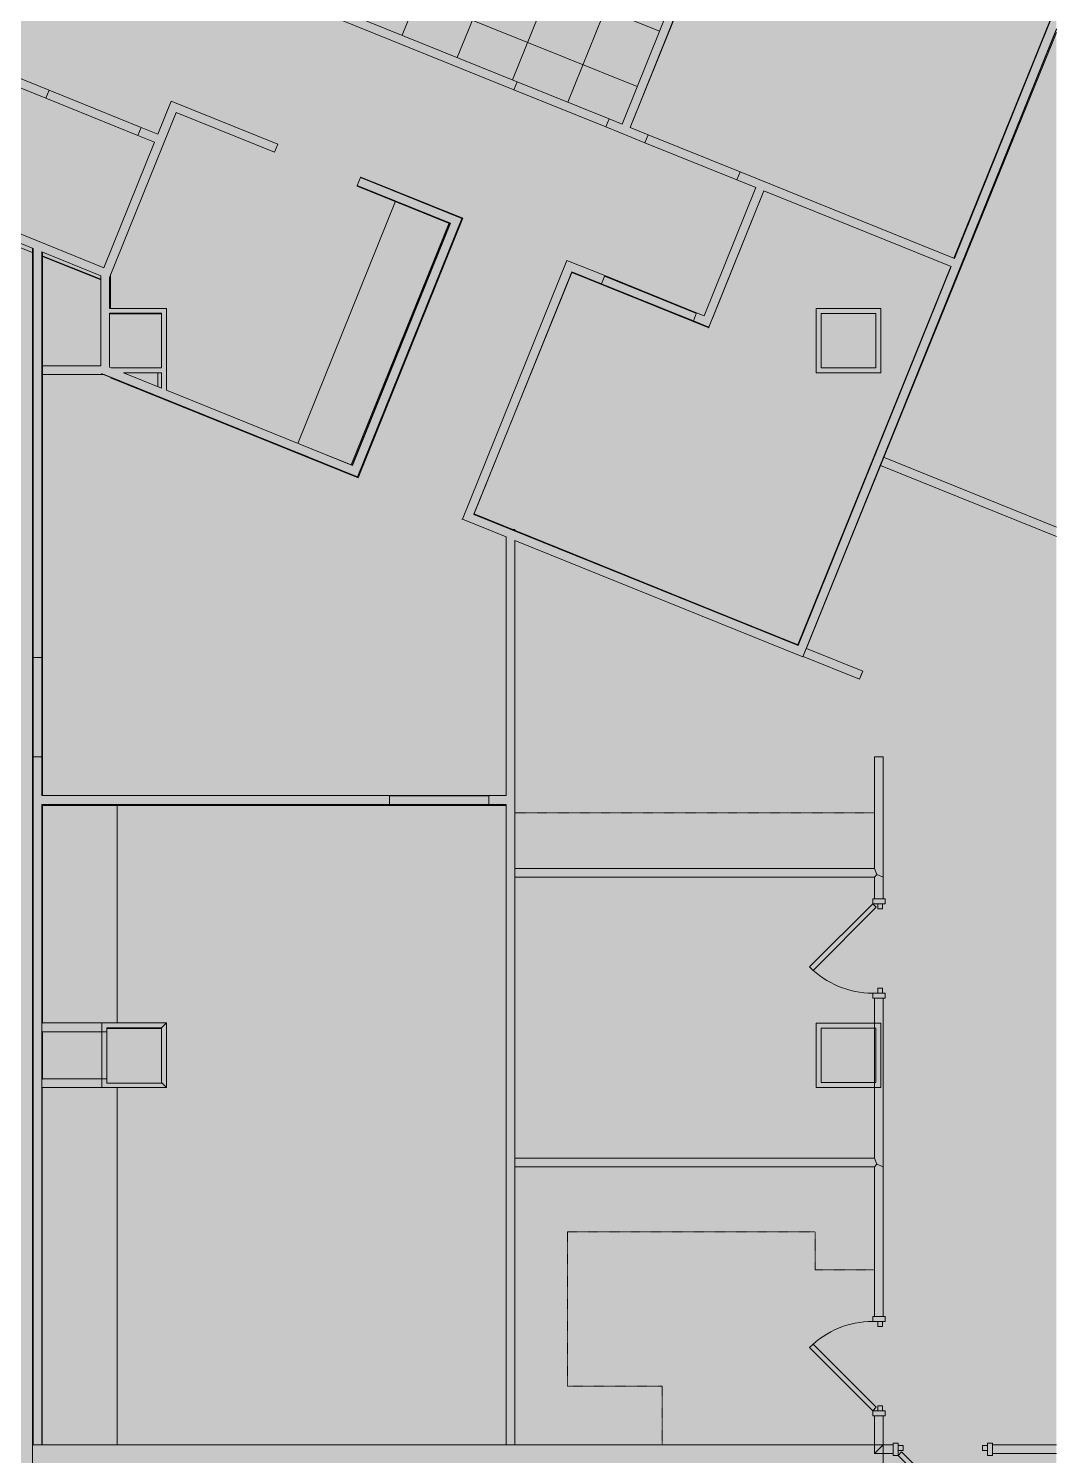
# Model space of a CAD drawing. Header units: inches. Extents: x 240 to 2111, y -1901 to 154.
# Drawn here: x 1696 to 2111, y -752 to -177 of the extents above; entities that cross this region are included whole.
import ezdxf

# ---------------------------------------------------------------- set-up
doc = ezdxf.new("R2010")
doc.units = ezdxf.units.IN
doc.header["$MEASUREMENT"] = 0
doc.linetypes.add('IMPORT-HIDDEN4 _2_', pattern=[0.09375, 0.0625, -0.03125])
doc.layers.get('DefPoints').update_dxf_attribs({"lineweight": 9})
for name, color, linetype, lineweight in [('8th floor - 800-805 background_dwg', 8, 'Continuous', 9), ('8th floor - background_dwg _2_', 8, 'Continuous', 9), ('A-CLNG-PATT', 13, 'Continuous', 13), ('A-COLS', 52, 'Continuous', 13), ('A-DETL-GENF', 92, 'Continuous', 9), ('A-Flor-Case-Demo', 7, 'IMPORT-HIDDEN4 _2_', 9), ('A-WALL', 113, 'Continuous', 13), ('A-Wall-Bldg', 7, 'Continuous', 9), ('A-Wall-Exst', 7, 'Continuous', 9), ('A-WALL-PATT', 111, 'Continuous', 13), ('I-WALL', 2, 'Continuous', 13), ('Q-CASE', 7, 'Continuous', 9)]:
    doc.layers.add(name, color=color, linetype=linetype, lineweight=lineweight)

# ---------------------------------------------------------------- blocks, each defined once
blk = doc.blocks.new('8th floor - background_dwg_C-Counter Top1 - 24_ Depth-4634366-FIRST FLOOR DEMOLITION-4999058-REFLECTED CEILING PLAN')
at = {"layer": 'Q-CASE', "color": 253}
for p, q in [((58.02, -0.75), (-47.26, -0.75)), ((-47.26, -24), (58.02, -24))]:
    blk.add_line(p, q, dxfattribs=at)
blk = doc.blocks.new('8th floor - background_dwg_C-Counter Top - ADJ HEIGHT 2_7_ D-4634555-FIRST FLOOR DEMOLITION-4999059-REFLECTED CEILING PLAN')
at = {"layer": 'Q-CASE', "color": 253}
for p, q in [((40.52, 31), (-47.26, 31)), ((40.52, 0.75), (-47.26, 0.75))]:
    blk.add_line(p, q, dxfattribs=at)
blk = doc.blocks.new('8th floor - background_dwg_C-Counter Top - ADJ HEIGHT 2_7_ D-4557805-FIRST FLOOR DEMOLITION-4999060-REFLECTED CEILING PLAN')
at = {"layer": 'Q-CASE', "color": 253}
blk.add_line((96.65, 0.75), (-47.26, 0.75), dxfattribs=at)
at = {"layer": 'Q-CASE', "color": 253, "flags": 128}
blk.add_lwpolyline([(96.65, 0.57), (96.65, 0.75), (96.65, 31), (-47.26, 31)], dxfattribs=at)
blk = doc.blocks.new('8th floor - background_dwg _2_-4999054-REFLECTED CEILING PLAN')
at = {"layer": 'DefPoints', "color": 253}
for p, q in [((713.05, 1216.61), (661.37, 1237.5)), ((710.76, 1210.25), (695.78, 1173.17)), ((908.67, 946.58), (908.67, 1133.52)), ((905.17, 1126.51), (905.17, 1086.51))]:
    blk.add_line(p, q, dxfattribs=at)
at = {"layer": 'DefPoints', "color": 253, "flags": 128}
for points in [[(796.92, 1355.41), (768.75, 1285.72), (596.33, 1355.41)], [(845.68, 1254.63), (772, 1284.41), (800.69, 1355.41)], [(1166.77, 1355.41), (1166.77, 1329.56), (1170.25, 1329.56), (1170.25, 1355.41)], [(1166, 1327.56), (1166, 1329.56), (1171, 1329.56), (1171, 1327.56), (1166, 1327.56)], [(1167, 1327.56), (1167, 1325.56), (1169, 1325.56), (1169, 1327.56), (1167, 1327.56)], [(1166.74, 1285.59), (1154.96, 1285.59), (1154.96, 1282.09), (1170.24, 1282.09), (1170.24, 1289.56), (1166.74, 1289.56), (1166.74, 1285.59)], [(1165.99, 1291.56), (1165.99, 1289.56), (1170.99, 1289.56), (1170.99, 1291.56), (1165.99, 1291.56)], [(1166.99, 1291.56), (1166.99, 1293.56), (1168.99, 1293.56), (1168.99, 1291.56), (1166.99, 1291.56)], [(1166.73, 1133.53), (1166.73, 1137.03), (1054.71, 1137.03), (1054.71, 1282.09), (1114.96, 1282.09), (1114.96, 1285.59), (1054.73, 1285.59), (986.68, 1285.59), (986.68, 1282.09), (1051.23, 1282.09), (1051.23, 1137.03), (937.98, 1137.03), (937.98, 1282.09), (946.68, 1282.09), (946.68, 1285.59), (937.98, 1285.59), (889.47, 1285.59), (889.47, 1282.09), (934.48, 1282.09), (934.48, 1137.03), (908.67, 1137.03), (802.24, 1137.03)], [(848.94, 1253.22), (848.97, 1253.3), (858.14, 1275.99), (854.9, 1277.3), (845.73, 1254.61)], [(844.39, 1251.29), (798.73, 1138.34), (791.58, 1120.64)], [(635.78, 1183.51), (635.81, 1183.6), (507.39, 1235.5), (507.35, 1235.39)], [(791.72, 1120.58), (694.22, 1159.99), (716.54, 1215.2), (716.3, 1215.3)], [(659.3, 1073.58), (674.37, 1110.87), (771.94, 1071.44)]]:
    blk.add_lwpolyline(points, dxfattribs=at)
for points in [[(1170.99, 1291.56), (1169.58, 1292.97), (1195.04, 1318.43), (1196.45, 1317.01)], [(948.68, 1286.34), (946.68, 1286.34), (946.68, 1281.34), (948.68, 1281.34)], [(948.68, 1285.34), (950.68, 1285.34), (950.68, 1283.34), (948.68, 1283.34)], [(948.68, 1281.34), (950.09, 1282.75), (975.55, 1257.3), (974.13, 1255.88)], [(984.68, 1285.34), (982.68, 1285.34), (982.68, 1283.34), (984.68, 1283.34)], [(984.68, 1286.34), (986.68, 1286.34), (986.68, 1281.34), (984.68, 1281.34)], [(1116.96, 1286.34), (1114.96, 1286.34), (1114.96, 1281.34), (1116.96, 1281.34)], [(1116.96, 1285.34), (1118.96, 1285.34), (1118.96, 1283.34), (1116.96, 1283.34)], [(1152.96, 1281.34), (1151.54, 1282.75), (1126.09, 1257.3), (1127.5, 1255.88)], [(1152.96, 1285.34), (1150.96, 1285.34), (1150.96, 1283.34), (1152.96, 1283.34)], [(1152.96, 1286.34), (1154.96, 1286.34), (1154.96, 1281.34), (1152.96, 1281.34)]]:
    blk.add_lwpolyline(points, close=True, dxfattribs=at)
at = {"layer": 'DefPoints', "color": 253}
for centre, start, end in [((948.68, 1281.34), 315, 360), ((1152.96, 1281.34), 180, 225)]:
    blk.add_arc(centre, 36, start, end, dxfattribs=at)
at = {"layer": 'I-WALL', "color": 53}
for p, q in [((849.14, 1253.17), (597.53, 1355.41)), ((793.61, 1115.72), (793.7, 1115.93))]:
    blk.add_line(p, q, dxfattribs=at)
at = {"layer": 'I-WALL', "color": 9, "lineweight": 20}
for p, q in [((908.88, 946.55), (908.88, 1086.51)), ((687.49, 946.55), (697, 970.08))]:
    blk.add_line(p, q, dxfattribs=at)
at = {"layer": 'I-WALL', "color": 53, "flags": 128}
blk.add_lwpolyline([(739.96, 1293.49), (844.27, 1251.1), (791.54, 1120.6)], dxfattribs=at)
at = {"rotation": 338}
blk.add_blockref('8th floor - background_dwg_C-Counter Top1 - 24_ Depth-4634366-FIRST FLOOR DEMOLITION-4999058-REFLECTED CEILING PLAN', (718.32, 1093.54), dxfattribs=at)
for name, p in [('8th floor - background_dwg_C-Counter Top - ADJ HEIGHT 2_7_ D-4634555-FIRST FLOOR DEMOLITION-4999059-REFLECTED CEILING PLAN', (956.18, 945.79)), ('8th floor - background_dwg_C-Counter Top - ADJ HEIGHT 2_7_ D-4557805-FIRST FLOOR DEMOLITION-4999060-REFLECTED CEILING PLAN', (1070.06, 945.79))]:
    blk.add_blockref(name, p)
blk = doc.blocks.new('8th floor - 800-805 background_dwg_C-Counter Top1 - 24_ Depth-4634366-FIRST FLOOR DEMOLITION-5390180-REFLECTED CEILING PLAN')
at = {"layer": 'Q-CASE', "color": 253}
for p, q in [((58.02, -0.75), (-47.26, -0.75)), ((-47.26, -24), (58.02, -24))]:
    blk.add_line(p, q, dxfattribs=at)
blk = doc.blocks.new('8th floor - 800-805 background_dwg_C-Counter Top - ADJ HEIGHT 2_7_ D-4634555-FIRST FLOOR DEMOLITION-5390181-REFLECTED CEILING PLAN')
at = {"layer": 'Q-CASE', "color": 253}
for p, q in [((40.52, 31), (-47.26, 31)), ((40.52, 0.75), (-47.26, 0.75))]:
    blk.add_line(p, q, dxfattribs=at)
blk = doc.blocks.new('8th floor - 800-805 background_dwg_C-Counter Top - ADJ HEIGHT 2_7_ D-4557805-FIRST FLOOR DEMOLITION-5390182-REFLECTED CEILING PLAN')
at = {"layer": 'Q-CASE', "color": 253}
blk.add_line((96.65, 0.75), (-47.26, 0.75), dxfattribs=at)
at = {"layer": 'Q-CASE', "color": 253, "flags": 128}
blk.add_lwpolyline([(96.65, 0.57), (96.65, 0.75), (96.65, 31), (-47.26, 31)], dxfattribs=at)
blk = doc.blocks.new('8th floor - 800-805 background_dwg-V1-REFLECTED CEILING PLAN')
at = {"layer": 'A-Flor-Case-Demo', "color": 253, "flags": 128}
for points in [[(934.48, 1137.03), (911.97, 1137.03), (911.97, 1282.09), (934.48, 1282.09)], [(1096.13, 1282.09), (1096.13, 1258.09), (1080.84, 1258.09), (1080.84, 1158.28), (1143.12, 1158.28), (1143.12, 1196.42), (1166.73, 1196.42), (1166.73, 1137.03), (1054.71, 1137.03), (1054.71, 1282.09)]]:
    blk.add_lwpolyline(points, close=True, dxfattribs=at)
at = {"layer": 'A-Wall-Bldg', "color": 253}
blk.add_line((1020.71, 972.56), (998.7, 972.56), dxfattribs=at)
at = {"layer": 'A-Wall-Bldg', "color": 253, "flags": 128}
for points in [[(708.75, 1258.6), (734.75, 1258.6), (734.75, 1284.6), (708.75, 1284.6), (708.75, 1258.6)], [(710.74, 1260.6), (710.74, 1282.6), (732.74, 1282.6), (732.74, 1260.6), (710.74, 1260.6)], [(996.74, 1258.58), (1022.74, 1258.58), (1022.74, 1284.57), (996.74, 1284.57), (996.74, 1258.58)], [(998.74, 1260.57), (998.74, 1282.57), (1020.74, 1282.57), (1020.74, 1260.56), (998.74, 1260.56)], [(1474.74, 1265.51), (1462.74, 1265.51), (1462.74, 1285.51), (1166.74, 1285.51), (1166.74, 1281.56), (1166.74, 942.54), (1317.55, 942.54)], [(996.71, 970.57), (1022.72, 970.57), (1022.72, 996.56), (996.71, 996.56), (996.71, 970.57)], [(998.7, 972.57), (998.7, 994.57), (998.98, 994.57)]]:
    blk.add_lwpolyline(points, dxfattribs=at)
at = {"layer": 'A-Wall-Exst', "color": 253}
for p, q in [((586.31, 1355.41), (688.55, 1314.08)), ((691.79, 1312.77), (844.52, 1251.02)), ((844.35, 1251.31), (791.72, 1120.58)), ((800.8, 1133.5), (905.1, 1133.5)), ((905.13, 1126.51), (905.13, 1086.51)), ((674.63, 1110.92), (772.02, 1071.58)), ((771.94, 1071.44), (765.31, 1054.98)), ((734.71, 993.09), (740.31, 993.09)), ((708.71, 974.1), (695.05, 974.1)), ((687.7, 946.36), (697.28, 970.08))]:
    blk.add_line(p, q, dxfattribs=at)
at = {"layer": 'A-Wall-Exst', "color": 253, "flags": 128}
for points in [[(798.45, 1137), (797.87, 1137), (797.87, 1135.58)], [(908.6, 946.55), (909.13, 946.55), (909.13, 1133.5), (1166.69, 1133.5)], [(736.75, 974.06), (777.06, 1073.85), (672.42, 1116.13), (655.79, 1074.95), (656.02, 1074.86)], [(774.46, 1074.44), (774.62, 1074.84), (672.42, 1116.13), (655.79, 1074.95), (656.02, 1074.86)], [(659.27, 1073.55), (659.5, 1073.46), (674.63, 1110.92)], [(776.57, 1073.58), (776.74, 1073.99), (773.49, 1075.3), (773.33, 1074.89)], [(734.99, 970.6), (735.11, 970.6), (745.05, 995.28), (768.56, 1053.67)], [(1166.7, 946.36), (1166.7, 946.54), (1022.72, 946.54), (1022.72, 996.56), (996.71, 996.56), (996.71, 946.57), (908.67, 946.57)], [(1019.22, 972.6), (1019.22, 946.57), (1000.21, 946.57), (1000.21, 972.6)], [(733.34, 946.36), (733.34, 946.61), (686.08, 946.61)], [(905.1, 946.58), (733.34, 946.58), (733.34, 946.36)], [(655.96, 872.05), (657.42, 871.46), (686.28, 942.86)], [(684.46, 942.61), (733.34, 942.61), (733.34, 942.86)], [(733.34, 942.86), (733.34, 942.61), (908.67, 942.61), (996.71, 942.61), (1022.72, 942.61), (1166.7, 942.61), (1166.7, 942.86)]]:
    blk.add_lwpolyline(points, dxfattribs=at)
at = {"layer": 'A-WALL-PATT', "color": 253, "lineweight": 9}
for p, q in [((1170.25, 1329.56), (1166.75, 1329.56)), ((1166.74, 1289.56), (1170.24, 1289.56)), ((1154.96, 1282.09), (1154.96, 1285.59)), ((845.68, 1254.63), (845.69, 1254.54)), ((845.75, 1254.52), (845.73, 1254.61)), ((635.81, 1183.6), (635.78, 1183.51)), ((797.87, 1135.58), (797.87, 1137)), ((791.62, 1120.54), (791.58, 1120.64)), ((674.63, 1110.92), (674.6, 1111.01)), ((674.6, 1111.01), (674.63, 1110.92)), ((656.02, 1074.86), (655.79, 1074.95)), ((659.5, 1073.46), (659.27, 1073.55)), ((774.62, 1074.84), (774.46, 1074.44)), ((997.88, 995.4), (998.98, 994.29)), ((1020.75, 994.6), (1021.55, 995.4)), ((710.98, 994.32), (710.71, 994.59)), ((710.71, 994.59), (710.98, 994.32)), ((909.13, 946.55), (908.6, 946.55)), ((996.71, 946.57), (996.95, 946.36)), ((996.95, 946.36), (996.71, 946.57)), ((1019.22, 946.57), (1019.68, 946.36)), ((1019.68, 946.36), (1019.22, 946.57)), ((1166.7, 946.54), (1166.7, 946.36)), ((733.34, 942.61), (733.34, 942.86)), ((733.34, 942.86), (733.34, 942.61)), ((1166.7, 942.86), (1166.7, 942.54))]:
    blk.add_line(p, q, dxfattribs=at)
at = {"layer": 'A-WALL-PATT', "color": 253, "lineweight": 9, "flags": 128}
for points in [[(768.83, 1285.6), (768.75, 1285.72)], [(771.75, 1284.42), (772, 1284.41)], [(937.98, 1282.09), (936.81, 1282.96), (937.98, 1285.59), (936.81, 1282.96), (934.48, 1282.09), (936.81, 1282.96)], [(1054.73, 1282.09), (1053.56, 1282.96), (1054.73, 1285.59), (1053.56, 1282.96), (1051.23, 1282.09), (1053.56, 1282.96), (1053.56, 1282.96)], [(1166.74, 1285.59), (1170.24, 1282.09)], [(848.78, 1253.29), (848.97, 1253.3)], [(716.2, 1215.06), (716.54, 1215.2)], [(694.1, 1159.94), (694.22, 1159.99)], [(798.92, 1138.16), (798.73, 1138.34)], [(672.66, 1115.57), (672.42, 1116.13)], [(791.78, 1120.49), (791.72, 1120.58)], [(744.96, 995.27), (745.05, 995.28)], [(733.34, 946.36), (733.34, 946.61)], [(908.6, 946.51), (908.67, 946.58)], [(999.74, 946.36), (1000.21, 946.57)], [(1022.49, 946.36), (1022.72, 946.56)], [(908.56, 942.86), (908.67, 942.58)], [(996.83, 942.86), (996.71, 942.57)], [(1022.6, 942.86), (1022.72, 942.56)]]:
    blk.add_lwpolyline(points, close=True, dxfattribs=at)
for points in [[(889.47, 1282.09), (889.47, 1282.96), (889.47, 1285.59)], [(946.68, 1285.59), (946.68, 1282.96), (946.68, 1282.09)], [(986.68, 1282.09), (986.68, 1282.96), (986.68, 1285.59)], [(1114.96, 1285.59), (1114.96, 1282.96), (1114.96, 1282.09)], [(854.9, 1277.3), (855.71, 1276.97), (858.14, 1275.99)], [(1166.73, 1137.03), (1166.73, 1136.16), (1166.73, 1133.53)], [(773.49, 1075.3), (774.3, 1074.97), (776.74, 1073.99)], [(998.98, 994.29), (996.71, 996.57), (997.88, 995.4)], [(1021.55, 995.4), (1022.72, 996.56), (1020.75, 994.6)], [(735.02, 970.67), (735.11, 970.59), (735.06, 970.77)], [(735.06, 970.77), (735.11, 970.59), (735.02, 970.67)]]:
    blk.add_lwpolyline(points, dxfattribs=at)
at = {"layer": 'DefPoints', "color": 253}
for p, q in [((713.05, 1216.61), (661.37, 1237.5)), ((710.76, 1210.25), (695.78, 1173.17)), ((908.67, 946.58), (908.67, 1133.52)), ((905.17, 1126.51), (905.17, 1086.51))]:
    blk.add_line(p, q, dxfattribs=at)
at = {"layer": 'DefPoints', "color": 253, "flags": 128}
for points in [[(796.92, 1355.41), (768.75, 1285.72), (596.33, 1355.41)], [(845.68, 1254.63), (772, 1284.41), (800.69, 1355.41)], [(1166.77, 1355.41), (1166.77, 1329.56), (1170.25, 1329.56), (1170.25, 1355.41)], [(1166, 1327.56), (1166, 1329.56), (1171, 1329.56), (1171, 1327.56), (1166, 1327.56)], [(1167, 1327.56), (1167, 1325.56), (1169, 1325.56), (1169, 1327.56), (1167, 1327.56)], [(1166.74, 1285.59), (1154.96, 1285.59), (1154.96, 1282.09), (1170.24, 1282.09), (1170.24, 1289.56), (1166.74, 1289.56), (1166.74, 1285.59)], [(1165.99, 1291.56), (1165.99, 1289.56), (1170.99, 1289.56), (1170.99, 1291.56), (1165.99, 1291.56)], [(1166.99, 1291.56), (1166.99, 1293.56), (1168.99, 1293.56), (1168.99, 1291.56), (1166.99, 1291.56)], [(1166.73, 1133.53), (1166.73, 1137.03), (1054.71, 1137.03), (1054.71, 1282.09), (1114.96, 1282.09), (1114.96, 1285.59), (1054.73, 1285.59), (986.68, 1285.59), (986.68, 1282.09), (1051.23, 1282.09), (1051.23, 1137.03), (937.98, 1137.03), (937.98, 1282.09), (946.68, 1282.09), (946.68, 1285.59), (937.98, 1285.59), (889.47, 1285.59), (889.47, 1282.09), (934.48, 1282.09), (934.48, 1137.03), (908.67, 1137.03), (802.24, 1137.03)], [(848.94, 1253.22), (848.97, 1253.3), (858.14, 1275.99), (854.9, 1277.3), (845.73, 1254.61)], [(844.39, 1251.29), (798.73, 1138.34), (791.58, 1120.64)], [(635.78, 1183.51), (635.81, 1183.6), (507.39, 1235.5), (507.35, 1235.39)], [(791.72, 1120.58), (694.22, 1159.99), (716.54, 1215.2), (716.3, 1215.3)], [(659.3, 1073.58), (674.37, 1110.87), (771.94, 1071.44)]]:
    blk.add_lwpolyline(points, dxfattribs=at)
for points in [[(1170.99, 1291.56), (1169.58, 1292.97), (1195.04, 1318.43), (1196.45, 1317.01)], [(948.68, 1286.34), (946.68, 1286.34), (946.68, 1281.34), (948.68, 1281.34)], [(948.68, 1285.34), (950.68, 1285.34), (950.68, 1283.34), (948.68, 1283.34)], [(948.68, 1281.34), (950.09, 1282.75), (975.55, 1257.3), (974.13, 1255.88)], [(984.68, 1285.34), (982.68, 1285.34), (982.68, 1283.34), (984.68, 1283.34)], [(984.68, 1286.34), (986.68, 1286.34), (986.68, 1281.34), (984.68, 1281.34)], [(1116.96, 1286.34), (1114.96, 1286.34), (1114.96, 1281.34), (1116.96, 1281.34)], [(1116.96, 1285.34), (1118.96, 1285.34), (1118.96, 1283.34), (1116.96, 1283.34)], [(1152.96, 1281.34), (1151.54, 1282.75), (1126.09, 1257.3), (1127.5, 1255.88)], [(1152.96, 1285.34), (1150.96, 1285.34), (1150.96, 1283.34), (1152.96, 1283.34)], [(1152.96, 1286.34), (1154.96, 1286.34), (1154.96, 1281.34), (1152.96, 1281.34)]]:
    blk.add_lwpolyline(points, close=True, dxfattribs=at)
at = {"layer": 'DefPoints', "color": 253}
for centre, start, end in [((948.68, 1281.34), 315, 360), ((1152.96, 1281.34), 180, 225)]:
    blk.add_arc(centre, 36, start, end, dxfattribs=at)
at = {"layer": 'I-WALL', "color": 53}
for p, q in [((849.14, 1253.17), (597.53, 1355.41)), ((793.61, 1115.72), (793.7, 1115.93))]:
    blk.add_line(p, q, dxfattribs=at)
at = {"layer": 'I-WALL', "color": 9, "lineweight": 20}
for p, q in [((908.88, 946.55), (908.88, 1086.51)), ((687.49, 946.55), (697, 970.08))]:
    blk.add_line(p, q, dxfattribs=at)
at = {"layer": 'I-WALL', "color": 53, "flags": 128}
blk.add_lwpolyline([(739.96, 1293.49), (844.27, 1251.1), (791.54, 1120.6)], dxfattribs=at)
at = {"rotation": 338}
blk.add_blockref('8th floor - 800-805 background_dwg_C-Counter Top1 - 24_ Depth-4634366-FIRST FLOOR DEMOLITION-5390180-REFLECTED CEILING PLAN', (718.32, 1093.54), dxfattribs=at)
for name, p in [('8th floor - 800-805 background_dwg_C-Counter Top - ADJ HEIGHT 2_7_ D-4634555-FIRST FLOOR DEMOLITION-5390181-REFLECTED CEILING PLAN', (956.18, 945.79)), ('8th floor - 800-805 background_dwg_C-Counter Top - ADJ HEIGHT 2_7_ D-4557805-FIRST FLOOR DEMOLITION-5390182-REFLECTED CEILING PLAN', (1070.06, 945.79))]:
    blk.add_blockref(name, p)
blk = doc.blocks.new('Rectangular Column - 22X22-4979500-REFLECTED CEILING PLAN')
at = {"layer": 'A-COLS', "lineweight": 9}
blk.add_hatch(color=7, dxfattribs=at).paths.add_polyline_path([(11, -11), (11, 11), (-11, 11), (-11, -11)], flags=0)
at = {"layer": 'A-COLS', "color": 8, "lineweight": 20}
for p, q in [((-11, 11), (11, 11)), ((-11, -11), (-11, 11)), ((11, 11), (11, -11)), ((11, -11), (-11, -11))]:
    blk.add_line(p, q, dxfattribs=at)

msp = doc.modelspace()

# ---------------------------------------------------------------- hatches: boundary and pattern name
at = {"layer": 'A-CLNG-PATT'}
h = msp.add_hatch(dxfattribs=at)
h.set_pattern_fill('FP_1', color=256, style=0, pattern_type=2)
h.set_pattern_definition([(338, (520.62, 1150.552), (-8.99056, -22.2524), []), (248, (520.62, 1150.552), (-22.2524, 8.99056), [])])
h.paths.add_polyline_path([(1935.63, -215.29), (1987.54, -86.83), (1977.45, -82.75), (1987.19, -58.64), (1867.12, -10.13), (1805.47, -162.71), (1930.43, -213.19)], flags=0)
at = {"layer": 'A-DETL-GENF'}
h = msp.add_hatch(color=254, dxfattribs=at)
h.paths.add_polyline_path([(803.81, -1901.45), (2110.78, -1901.45), (2110.78, -176.86), (2008.52, -429.97), (1892.39, -383.05), (1892.39, -747.55), (1888.89, -747.55), (1888.89, -489.42), (1881.89, -489.42), (1881.89, -485.92), (1888.89, -485.92), (1888.89, -381.64), (1871.3, -374.53), (1913.44, -270.22), (1928.64, -276.36), (1927.33, -279.61), (1915.37, -274.78), (1875.85, -372.6), (2006.58, -425.41), (2068.3, -272.67), (1992.86, -242.19), (1970.67, -297.12), (1964.41, -294.59), (1965.72, -291.35), (1968.74, -292.56), (1989.62, -240.88), (1981.97, -237.79), (1983.28, -234.55), (2069.61, -269.42), (2110.78, -167.52), (2110.78, 42.18), (1940.83, 110.88), (1553.94, 110.88), (1494.21, -36.95), (1610.28, -83.84), (1608.97, -87.09), (1480.15, -35.04), (1481.46, -31.8), (1490.97, -35.64), (1550.16, 110.88), (1346.5, 110.88), (1315.87, 35.15), (1393.31, 3.82), (1393.43, 4.11), (1413.83, -4.13), (1413.74, -4.44), (1444.38, -16.81), (1443.06, -20.06), (1412.41, -7.67), (1405.58, -24.53), (1385.19, -16.29), (1392, 0.57), (1294.39, 40.06), (1295.7, 43.3), (1312.62, 36.46), (1342.72, 110.88), (1145.86, 110.88), (1150.94, 108.82), (1148.52, 102.84), (1258.62, 58.3), (1257.31, 55.06), (1147.2, 99.6), (1139.52, 80.6), (1115.51, 90.32), (1123.83, 110.88), (631.53, 110.88), (624.73, 94.03), (792.9, 26), (797.01, 36.17), (959.52, -29.48), (958.26, -32.61), (992.67, -46.53), (990.79, -51.16), (827.72, 14.8), (792.13, -73.28), (994.81, -155.26), (1030.43, -67.2), (1027.87, -66.16), (1029.75, -61.53), (1058.18, -73.03), (1056.3, -77.66), (1037.85, -70.2), (1002.22, -158.26), (1015.08, -163.45), (1018.42, -155.21), (1038.81, -163.45), (1030.57, -183.85), (1010.17, -175.6), (1010.93, -173.71), (998.08, -168.51), (976.49, -221.88), (1215.66, -318.63), (1265.23, -195.93), (1222.67, -178.72), (1234.41, -149.71), (1093.38, -92.66), (1095.26, -88.03), (1283.56, -164.2), (1281.68, -168.83), (1280.66, -168.42), (1244.39, -258.21), (1281.37, -273.17), (1285.4, -263.21), (1305.79, -271.45), (1298.33, -289.91), (1307.84, -293.76), (1347.55, -195.48), (1318.76, -183.83), (1320.64, -179.2), (1352.67, -192.15), (1350.78, -196.82), (1494.45, -254.87), (1496.31, -250.28), (1637.87, -307.47), (1637.86, -1157.84), (1596.49, -1157.84), (1596.49, -1238.44), (1393.68, -1238.48), (1390.34, -1246.85), (1390.34, -1238.44), (1388.86, -1238.44), (1388.86, -855.25), (1285.16, -925.18), (1265.15, -975.36), (1229.33, -960.88), (1199.86, -980.75), (1179.39, -995), (1206.13, -1033.42), (1190.34, -1072.48), (1093.05, -928.2), (1092.62, -927.66), (1092.08, -927.23), (1091.46, -926.93), (1090.79, -926.79), (1090.1, -926.8), (1089.43, -926.97), (1088.82, -927.28), (1040.99, -959.53), (1028.72, -950.31), (1016.73, -940.73), (1005.04, -930.78), (993.65, -920.48), (982.58, -909.85), (971.84, -898.88), (961.44, -887.59), (951.38, -876), (941.31, -863.63), (932.34, -851.92), (923.37, -839.46), (914.79, -826.73), (906.6, -813.75), (898.8, -800.52), (891.41, -787.07), (884.43, -773.4), (877.86, -759.52), (871.72, -745.45), (866.01, -731.2), (860.73, -716.79), (855.89, -702.22), (851.5, -687.51), (847.55, -672.68), (895.3, -640.47), (895.87, -640), (896.35, -639.3), (896.59, -638.72), (896.69, -637.99), (896.59, -637.19), (896.31, -636.49), (811.28, -510.38), (305.2, -510.38), (305.2, -339.24), (300.95, -339.24), (300.95, -335.74), (343.64, -335.74), (357.87, -300.53), (351.67, -298.02), (362.17, -272.03), (368.37, -274.53), (394.33, -210.29), (355.22, -194.49), (356.53, -191.24), (362.31, -193.57), (381.76, -145.42), (375.99, -143.08), (377.3, -139.84), (416.41, -155.63), (461.67, -43.6), (434.32, -32.55), (437.22, -25.37), (440.47, -26.68), (438.87, -30.62), (552.11, -76.36), (596.87, 34.43), (483.64, 80.18), (475.59, 60.26), (481.6, 57.83), (472.61, 35.57), (466.6, 38), (455.45, 10.41), (452.21, 11.72), (463.35, 39.31), (450.36, 44.57), (459.35, 66.82), (472.35, 61.57), (481.71, 84.74), (598.18, 37.68), (627.76, 110.88), (239.63, 110.88), (239.63, -1901.45), (801.64, -1901.45)], flags=0)
h.paths.add_polyline_path([(1701.73, -747.55), (1698.23, -747.55), (1698.23, -470.21), (1701.73, -470.21), (1701.73, -485.92), (1841.89, -485.96), (1841.89, -489.42), (1701.73, -489.42), (1701.73, -643.75)], flags=0)
h.paths.add_polyline_path([(713.83, -737.92), (688.79, -727.81), (695.59, -710.99), (720.62, -721.11), (713.97, -737.56)], flags=0)
h.paths.add_polyline_path([(473.33, -647.04), (451.84, -638.35), (460.83, -616.1), (482.32, -624.78), (474.65, -643.75)], flags=0)
h.paths.add_polyline_path([(1727.98, -601.81), (1727.98, -579.81), (1749.98, -579.81), (1749.98, -601.81)], flags=0)
h.paths.add_polyline_path([(1698.23, -430.21), (1698.23, -265.39), (1114.16, -29.41), (1115.47, -26.16), (1601.7, -222.61), (1623.43, -168.83), (1632.93, -172.67), (1631.62, -175.92), (1625.36, -173.39), (1604.94, -223.92), (1643.89, -239.65), (1664.3, -189.12), (1657.58, -186.41), (1658.89, -183.16), (1704.64, -201.65), (1703.33, -204.89), (1667.55, -190.43), (1647.13, -240.97), (1726.79, -273.15), (1747.21, -222.62), (1740.42, -219.88), (1741.73, -216.63), (1748.52, -219.37), (1753.92, -206.01), (1796.89, -223.37), (1795.58, -226.62), (1755.86, -210.57), (1728.95, -277.16), (1728.95, -289.53), (1751.97, -289.53), (1751.97, -322.54), (1827.01, -352.86), (1866.45, -255.25), (1828.92, -240.09), (1830.23, -236.84), (1871.01, -253.32), (1828.95, -357.42), (1725.45, -315.6), (1725.45, -276.38), (1701.73, -266.8), (1701.73, -430.21)], flags=0)
h.paths.add_polyline_path([(1207.25, -339.45), (1214.16, -322.33), (967.57, -222.58), (990.66, -165.51), (987.76, -164.34), (967.89, -213.52), (918.74, -193.69), (908.6, -218.78), (1186.4, -331.02)], flags=0)
h.paths.add_polyline_path([(260.95, -339.24), (242.95, -339.24), (242.95, -335.74), (260.95, -335.74)], flags=0)
h.paths.add_polyline_path([(1749.97, -321.73), (1749.97, -315.53), (1734.61, -315.53), (1749.25, -321.44)], flags=0)
h.paths.add_polyline_path([(1747.21, -291.81), (1749.97, -291.81), (1749.97, -291.53), (1728.95, -291.53), (1728.95, -291.81), (1746.66, -291.81)], flags=0)
h.paths.add_polyline_path([(1277.93, -281.67), (1279.87, -276.88), (1242.89, -261.92), (1240.94, -266.73), (1277.15, -281.36)], flags=0)
h.paths.add_polyline_path([(1944.88, -222.81), (1929.12, -216.44), (1930.43, -213.19), (1935.63, -215.29), (1987.54, -86.83), (1990.78, -88.14), (1938.88, -216.61), (1946.19, -219.56)], flags=0)
h.paths.add_polyline_path([(395.64, -207.04), (399.56, -197.32), (372.21, -186.27), (384.55, -155.73), (411.9, -166.77), (415.05, -158.87), (385.01, -146.73), (365.55, -194.89), (394.33, -206.51)], flags=0)
h.paths.add_polyline_path([(965.12, -207.01), (983.12, -162.46), (938.64, -144.47), (920.62, -189.03), (963.25, -206.26)], flags=0)
h.paths.add_polyline_path([(1892.03, -201.45), (1723.86, -133.48), (1725.16, -130.26), (1802.23, -161.39), (1864.13, -8.18), (1867.37, -9.49), (1805.47, -162.71), (1893.34, -198.21)], flags=0)
h.paths.add_polyline_path([(400.31, -195.47), (401.16, -193.37), (378.91, -184.37), (387.9, -162.12), (410.15, -171.11), (411.15, -168.63), (385.66, -158.33), (374.81, -185.17), (399.56, -195.17)], flags=0)
h.paths.add_polyline_path([(1266.54, -192.69), (1276.95, -166.92), (1237.65, -151.02), (1227.23, -176.79), (1265.23, -192.16)], flags=0)
h.paths.add_polyline_path([(1012.81, -169.08), (1013.2, -168.1), (1000.35, -162.9), (999.95, -163.88), (1011.41, -168.51)], flags=0)
h.paths.add_polyline_path([(992.54, -160.88), (992.93, -159.9), (940.89, -138.85), (940.52, -139.83), (983.12, -157.07)], flags=0)
h.paths.add_polyline_path([(1672.33, -132.53), (1651.93, -124.29), (1658.82, -107.23), (1646.06, -102.07), (1647.37, -98.83), (1660.13, -103.99), (1660.17, -103.89), (1668.75, -107.36), (1720.61, 21.02), (1710.42, 25.14), (1720.16, 49.25), (1744.26, 39.51), (1734.52, 15.4), (1723.86, 19.71), (1671.99, -108.67), (1680.57, -112.13), (1680.57, -112.24), (1688.07, -115.27), (1686.76, -118.52), (1679.22, -115.47), (1673.24, -130.26)], flags=0)
h.paths.add_polyline_path([(2000.45, -89.89), (1980.05, -81.64), (1988.29, -61.24), (2008.69, -69.49), (2003.33, -82.75)], flags=0)
h.paths.add_polyline_path([(1077.07, -14.42), (1072.05, -12.39), (1073.36, -9.15), (1078.38, -11.18)], flags=0)
h.paths.add_polyline_path([(1138.42, 83.21), (1138.49, 83.38), (1118.18, 91.59), (1118.11, 91.42), (1137.99, 83.38)], flags=0)
h.paths.add_polyline_path([(1146.74, 103.78), (1148.33, 107.72), (1140.52, 110.88), (1129.18, 110.88), (1138.49, 107.11)], flags=0)
at = {"layer": 'A-WALL'}
msp.add_hatch(color=250, dxfattribs=at).paths.add_polyline_path([(1749.97, -313.53), (1749.97, -291.81), (1728.95, -291.81), (1728.95, -313.24), (1729.66, -313.53)], flags=0)
at = {"layer": 'A-WALL-PATT', "lineweight": 9}
h = msp.add_hatch(color=7, dxfattribs=at)
h.paths.add_polyline_path([(2068.3, -272.67), (2069.61, -269.42), (1983.28, -234.55), (1981.97, -237.79), (2060.27, -269.42)], flags=0)
h.paths.add_polyline_path([(1944.88, -222.81), (1946.19, -219.56), (1930.43, -213.19), (1929.12, -216.44), (1935.63, -219.07)], flags=0)
h.paths.add_polyline_path([(1892.03, -201.45), (1893.34, -198.21), (1725.16, -130.26), (1723.85, -133.5), (1876.89, -195.34)], flags=0)
h.paths.add_polyline_path([(1686.76, -118.52), (1688.07, -115.27), (1647.37, -98.83), (1646.06, -102.07), (1678.73, -115.27)], flags=0)
h.paths.add_polyline_path([(1608.97, -87.09), (1610.28, -83.84), (1481.46, -31.8), (1480.15, -35.04), (1601.7, -84.15)], flags=0)
h.paths.add_polyline_path([(1443.06, -20.06), (1444.38, -16.81), (1413.71, -4.44), (1412.41, -7.67), (1413.83, -8.25)], flags=0)
h = msp.add_hatch(color=7, dxfattribs=at)
h.paths.add_polyline_path([(1725.48, -276.4), (1726.79, -273.15), (1115.47, -26.16), (1114.16, -29.41), (1725.45, -276.38)], flags=0)
h.paths.add_polyline_path([(1077.07, -14.42), (1078.38, -11.18), (1073.36, -9.15), (1072.05, -12.39), (1073.36, -12.92)], flags=0)
for points in [[(1938.88, -216.61), (1990.78, -88.14), (1987.54, -86.83), (1935.63, -215.29)], [(2008.52, -429.97), (2110.78, -176.86), (2110.78, -167.52), (2005.27, -428.66), (2006.58, -429.19)], [(1728.73, -277.71), (1757.17, -207.32), (1753.92, -206.01), (1725.48, -276.4), (1727.37, -277.16)], [(1795.58, -226.62), (1796.89, -223.37), (1757.17, -207.32), (1755.86, -210.57), (1767.56, -215.29)], [(1869.7, -256.56), (1871.01, -253.32), (1830.23, -236.84), (1828.92, -240.09), (1866.45, -255.25)], [(1971.98, -293.87), (1992.86, -242.19), (1989.62, -240.88), (1968.74, -292.56)], [(1828.95, -357.42), (1869.7, -256.56), (1866.45, -255.25), (1825.7, -356.11), (1827.01, -356.64)], [(1698.23, -428.21), (1701.73, -428.21), (1701.73, -266.8), (1698.23, -265.39), (1698.23, -392.21)], [(1875.85, -372.6), (1916.68, -271.53), (1913.44, -270.22), (1872.61, -371.28)], [(1728.95, -313.24), (1728.95, -277.16), (1728.73, -277.71), (1725.45, -276.38), (1725.45, -311.83), (1726.86, -312.4)], [(1749.97, -291.53), (1751.97, -291.53), (1751.97, -289.53), (1728.95, -289.53), (1728.95, -291.53), (1747.21, -291.53)], [(1751.97, -322.54), (1751.97, -291.53), (1749.97, -291.53), (1749.97, -321.73)], [(1825.7, -356.11), (1827.01, -352.86), (1725.45, -311.83), (1725.45, -315.6), (1817.67, -352.86)], [(1749.97, -315.53), (1749.97, -313.53), (1729.66, -313.53), (1734.61, -315.53), (1749.79, -315.53)], [(2005.27, -428.66), (2006.58, -425.41), (1872.61, -371.28), (1871.3, -374.53), (1997.24, -425.41)], [(1892.39, -747.55), (1892.39, -383.05), (1888.89, -381.64), (1888.89, -747.55)], [(1701.73, -747.55), (1701.73, -485.96), (1698.23, -485.96), (1698.23, -747.55)]]:
    msp.add_hatch(color=7, dxfattribs=at).paths.add_polyline_path(points, flags=0)
h = msp.add_hatch(color=7, dxfattribs=at)
h.paths.add_polyline_path([(1747.21, -222.62), (1748.52, -219.37), (1741.73, -216.63), (1740.42, -219.88), (1746.17, -222.2)], flags=0)
h.paths.add_polyline_path([(1703.33, -204.89), (1704.64, -201.65), (1658.89, -183.16), (1657.58, -186.41), (1698.23, -202.83)], flags=0)
h.paths.add_polyline_path([(1631.62, -175.92), (1632.93, -172.67), (1626.67, -170.14), (1625.36, -173.39)], flags=0)
h = msp.add_hatch(color=7, dxfattribs=at)
h.paths.add_polyline_path([(1970.67, -297.12), (1971.98, -293.87), (1965.72, -291.35), (1964.41, -294.59), (1968.74, -296.34)], flags=0)
h.paths.add_polyline_path([(1927.33, -279.61), (1928.64, -276.36), (1916.68, -271.53), (1915.37, -274.78)], flags=0)
h = msp.add_hatch(color=7, dxfattribs=at)
h.paths.add_polyline_path([(1701.73, -485.96), (1701.73, -470.21), (1698.23, -470.21), (1698.23, -485.96)], flags=0)
h.paths.add_polyline_path([(1701.73, -430.21), (1701.73, -428.21), (1698.23, -428.21), (1698.23, -430.21)], flags=0)
h = msp.add_hatch(color=7, dxfattribs=at)
h.paths.add_polyline_path([(1701.73, -489.42), (1841.89, -489.42), (1841.89, -485.92), (1701.73, -485.96)], flags=0)
h.paths.add_polyline_path([(1888.89, -489.42), (1888.89, -485.92), (1881.89, -485.92), (1881.89, -489.42)], flags=0)

# ---------------------------------------------------------------- linework, layer by layer
at = {"layer": 'A-WALL', "color": 8, "lineweight": 20}
msp.add_line((1728.95, -291.81), (1749.97, -291.81), dxfattribs=at)
at = {"layer": 'A-WALL', "lineweight": 9}
for p, q in [((1728.95, -313.24), (1728.95, -291.81)), ((1749.97, -291.81), (1749.97, -313.53)), ((1729.66, -313.53), (1728.95, -313.24)), ((1749.97, -313.53), (1729.66, -313.53))]:
    msp.add_line(p, q, dxfattribs=at)
at = {"layer": 'A-WALL'}
msp.add_line((1701.73, -316.17), (1701.73, -312.67), dxfattribs=at)
at = {"layer": 'I-WALL', "color": 8, "lineweight": 20}
for p, q in [((1698.23, -265.39), (1114.16, -29.41)), ((1935.63, -215.29), (1987.54, -86.83)), ((1990.78, -88.14), (1938.88, -216.61)), ((1892.03, -201.45), (1723.85, -133.5)), ((1805.47, -162.71), (1893.34, -198.21)), ((2069.61, -269.42), (2110.78, -167.52)), ((2110.78, -176.86), (2008.52, -429.97)), ((1658.89, -183.16), (1704.64, -201.65)), ((1703.33, -204.89), (1667.55, -190.43)), ((1893.34, -198.21), (1892.03, -201.45)), ((1704.64, -201.65), (1703.33, -204.89)), ((1748.52, -219.37), (1753.92, -206.01)), ((1753.92, -206.01), (1796.89, -223.37)), ((1755.86, -210.57), (1728.95, -277.16)), ((1795.58, -226.62), (1755.86, -210.57)), ((1740.42, -219.88), (1741.73, -216.63)), ((1741.73, -216.63), (1748.52, -219.37)), ((1929.12, -216.44), (1930.43, -213.19)), ((1944.88, -222.81), (1929.12, -216.44)), ((1930.43, -213.19), (1935.63, -215.29)), ((1938.88, -216.61), (1946.19, -219.56)), ((1726.79, -273.15), (1747.21, -222.62)), ((1747.21, -222.62), (1740.42, -219.88)), ((1796.89, -223.37), (1795.58, -226.62)), ((1946.19, -219.56), (1944.88, -222.81)), ((1981.97, -237.79), (1983.28, -234.55)), ((1983.28, -234.55), (2069.61, -269.42)), ((1647.13, -240.97), (1726.79, -273.15)), ((1828.92, -240.09), (1830.23, -236.84)), ((1866.45, -255.25), (1828.92, -240.09)), ((1830.23, -236.84), (1871.01, -253.32)), ((1968.74, -292.56), (1989.62, -240.88)), ((1989.62, -240.88), (1981.97, -237.79)), ((1992.86, -242.19), (1970.67, -297.12)), ((2068.3, -272.67), (1992.86, -242.19)), ((1827.01, -352.86), (1866.45, -255.25)), ((1871.01, -253.32), (1828.95, -357.42)), ((1698.23, -430.21), (1698.23, -265.39)), ((1725.45, -276.38), (1701.73, -266.8)), ((1701.73, -266.8), (1701.73, -312.67)), ((1871.3, -374.53), (1913.44, -270.22)), ((1913.44, -270.22), (1928.64, -276.36)), ((1915.37, -274.78), (1875.85, -372.6)), ((1927.33, -279.61), (1915.37, -274.78)), ((2006.58, -425.41), (2068.3, -272.67)), ((1725.45, -312.67), (1725.45, -276.38)), ((1728.95, -277.16), (1728.95, -289.53)), ((1928.64, -276.36), (1927.33, -279.61)), ((1728.95, -289.53), (1751.97, -289.53)), ((1728.95, -291.53), (1728.95, -291.81)), ((1749.97, -291.53), (1728.95, -291.53)), ((1749.97, -291.81), (1749.97, -291.53)), ((1751.97, -289.53), (1751.97, -322.54)), ((1964.41, -294.59), (1965.72, -291.35)), ((1965.72, -291.35), (1968.74, -292.56)), ((1970.67, -297.12), (1964.41, -294.59)), ((1701.73, -316.17), (1701.73, -430.21)), ((1828.95, -357.42), (1726.86, -316.17)), ((1734.61, -315.53), (1749.97, -321.73)), ((1749.97, -315.53), (1734.61, -315.53)), ((1749.97, -321.73), (1749.97, -315.53)), ((1751.97, -322.54), (1827.01, -352.86)), ((1875.85, -372.6), (2006.58, -425.41)), ((1888.89, -381.64), (1871.3, -374.53)), ((1888.89, -485.92), (1888.89, -381.64)), ((2008.52, -429.97), (1892.39, -383.05)), ((1892.39, -383.05), (1892.39, -747.55)), ((1701.73, -430.21), (1698.23, -430.21)), ((1698.23, -470.21), (1701.73, -470.21)), ((1698.23, -747.55), (1698.23, -470.21)), ((1701.73, -470.21), (1701.73, -485.92)), ((1701.73, -485.92), (1841.89, -485.92)), ((1841.89, -485.92), (1841.89, -489.42)), ((1881.89, -489.42), (1881.89, -485.92)), ((1881.89, -485.92), (1888.89, -485.92)), ((1841.89, -489.42), (1701.73, -489.42)), ((1701.73, -489.42), (1701.73, -747.55)), ((1888.89, -489.42), (1881.89, -489.42)), ((1888.89, -747.55), (1888.89, -489.42)), ((1701.73, -747.55), (1698.23, -747.55)), ((1892.39, -747.55), (1888.89, -747.55))]:
    msp.add_line(p, q, dxfattribs=at)
at = {"layer": 'I-WALL', "lineweight": 9}
for p, q in [((1930.43, -213.19), (1893.34, -198.21)), ((1703.33, -204.89), (1740.42, -219.88)), ((1741.73, -216.63), (1704.64, -201.65)), ((1892.03, -201.45), (1929.12, -216.44)), ((1944.88, -222.81), (1981.97, -237.79)), ((1983.28, -234.55), (1946.19, -219.56)), ((1927.33, -279.61), (1964.41, -294.59)), ((1965.72, -291.35), (1928.64, -276.36)), ((1698.23, -430.21), (1698.23, -470.21)), ((1701.73, -470.21), (1701.73, -430.21)), ((1881.89, -485.92), (1841.89, -485.92)), ((1841.89, -489.42), (1881.89, -489.42))]:
    msp.add_line(p, q, dxfattribs=at)
at = {"layer": 'I-WALL'}
for p, q in [((1701.73, -312.67), (1725.45, -312.67)), ((1726.86, -316.17), (1701.73, -316.17))]:
    msp.add_line(p, q, dxfattribs=at)

# ---------------------------------------------------------------- block references
at = {"layer": '8th floor - 800-805 background_dwg', "color": 253, "rotation": 270.0000000000001}
msp.add_blockref('8th floor - 800-805 background_dwg-V1-REFLECTED CEILING PLAN', (755.37, 419.18), dxfattribs=at)
msp.add_blockref('8th floor - 800-805 background_dwg-V1-REFLECTED CEILING PLAN', (755.37, 419.18), dxfattribs=at)
msp.add_blockref('8th floor - 800-805 background_dwg-V1-REFLECTED CEILING PLAN', (755.37, 419.18), dxfattribs=at)
msp.add_blockref('8th floor - 800-805 background_dwg-V1-REFLECTED CEILING PLAN', (755.37, 419.18), dxfattribs=at)
at = {"layer": '8th floor - background_dwg _2_', "color": 253, "rotation": 270.0000000000001}
msp.add_blockref('8th floor - background_dwg _2_-4999054-REFLECTED CEILING PLAN', (755.37, 419.18), dxfattribs=at)
msp.add_blockref('8th floor - background_dwg _2_-4999054-REFLECTED CEILING PLAN', (755.37, 419.18), dxfattribs=at)
at = {"layer": 'A-COLS', "lineweight": 9}
msp.add_blockref('Rectangular Column - 22X22-4979500-REFLECTED CEILING PLAN', (1738.98, -590.81), dxfattribs=at)

doc.saveas('drawing.dxf')
